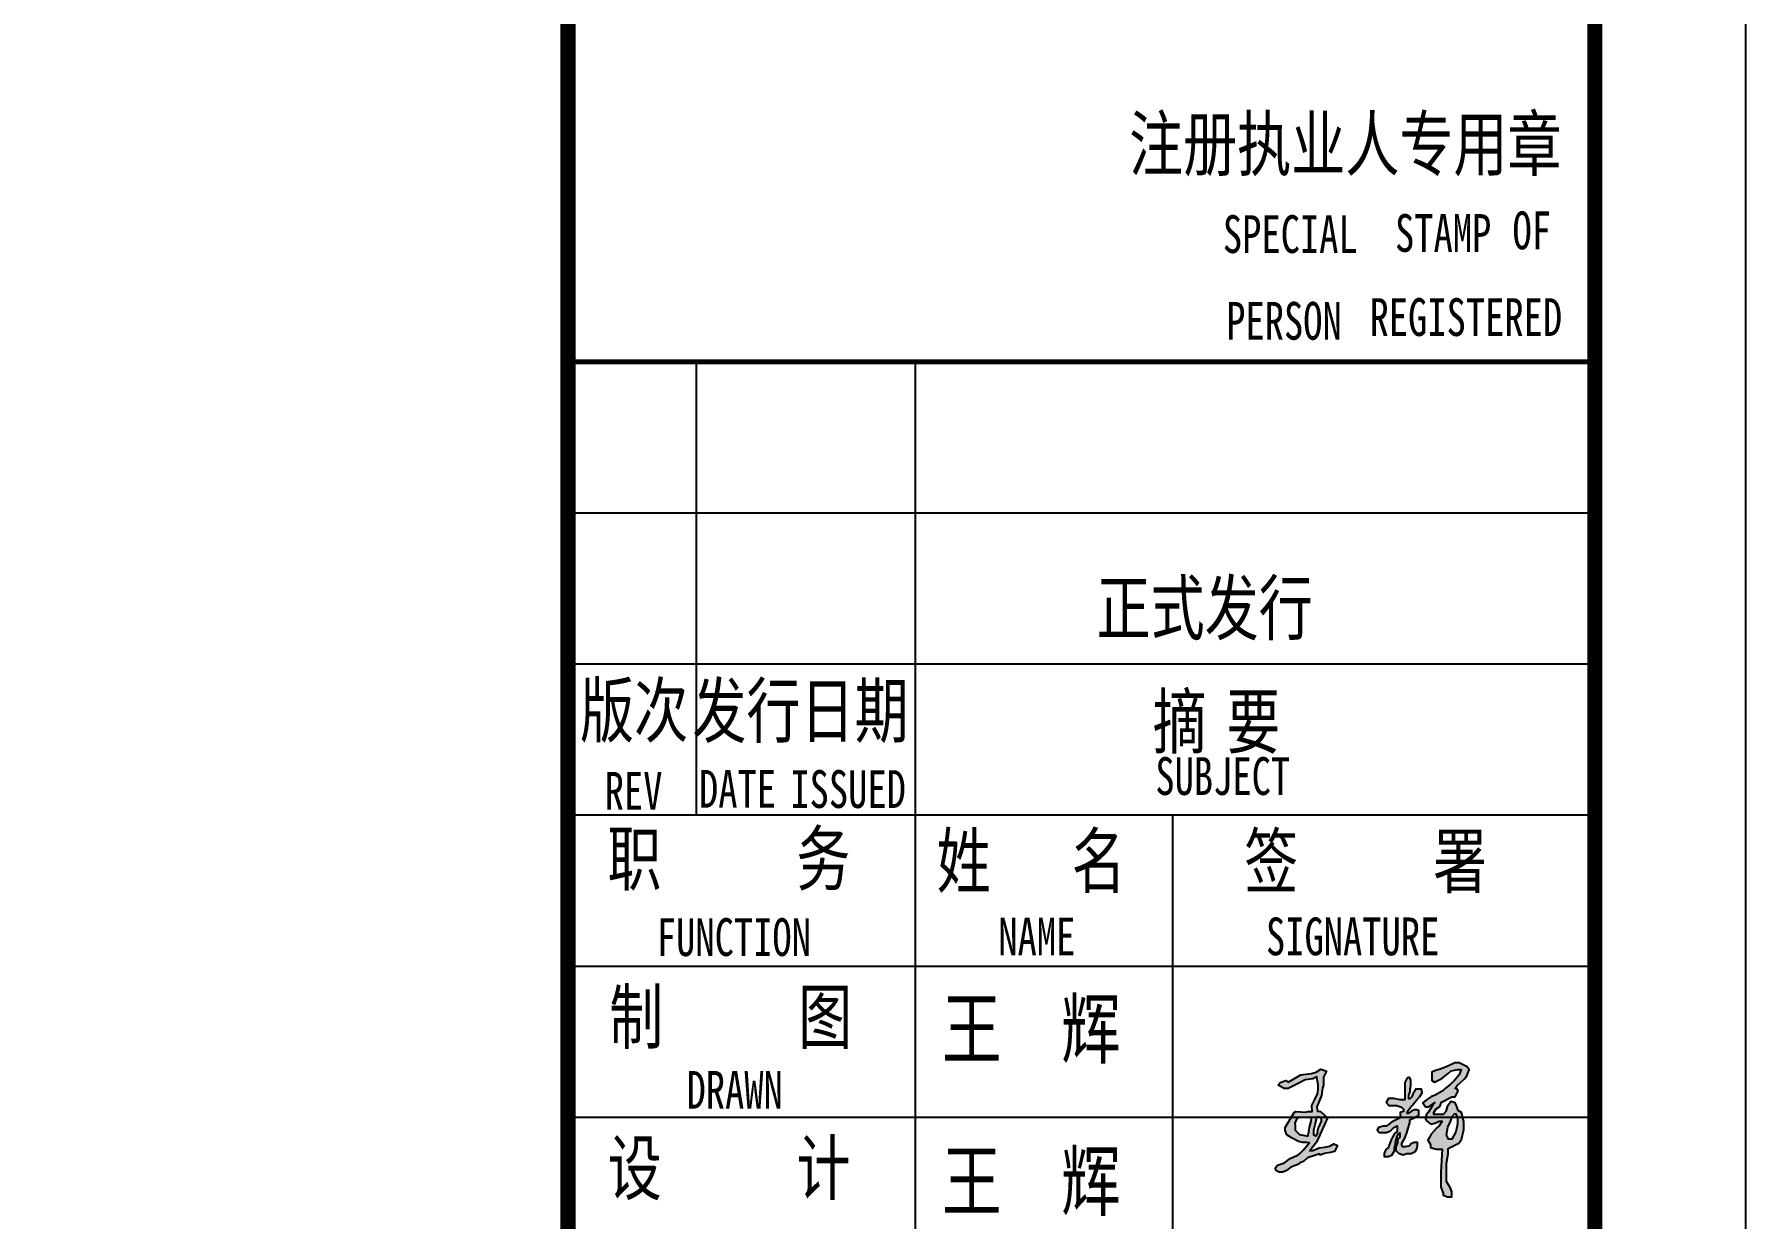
# Model space of a CAD drawing. Extents: x 126592 to 186958, y 280170 to 492839.
# Drawn here: x 175623 to 186958, y 298498 to 306339 of the extents above; entities that cross this region are included whole.
import ezdxf

# ---------------------------------------------------------------- set-up
doc = ezdxf.new("R2010")
doc.units = 0
doc.header["$LTSCALE"] = 1000
doc.header["$MEASUREMENT"] = 0
for name, color, linetype in [('TH_TITLE', 7, 'Continuous'), ('TK', 126, 'Continuous'), ('TWT_TITLE', 7, 'Continuous')]:
    doc.layers.add(name, color=color, linetype=linetype)
doc.styles.add('-宋体', font='', dxfattribs={"width": 0.8})
doc.styles.get('-宋体').set_extended_font_data('SimSun')

# ---------------------------------------------------------------- blocks, each defined once
blk = doc.blocks.new('gfdyrte')
at = {"layer": 'TK', "lineweight": 25}
h = blk.add_hatch(color=1, dxfattribs=at)
h.paths.add_polyline_path([(385681, -109622), (385737, -109602), (385762, -109617), (385888, -109546), (385994, -109531), (386039, -109518), (386086, -109487), (386144, -109509), (386114, -109567), (386112, -109647), (386101, -109678), (386093, -109749), (386048, -109861), (386052, -109904), (386084, -109907), (386151, -109972), (386093, -110105), (386043, -110214), (385978, -110298), (386007, -110296), (386071, -110268), (386125, -110263), (386177, -110254), (386216, -110231), (386253, -110246), (386222, -110305), (386181, -110316), (386121, -110327), (386077, -110342), (386072, -110329), (385993, -110357), (385954, -110369), (385914, -110405), (385879, -110417), (385858, -110436), (385788, -110460), (385746, -110494), (385707, -110512), (385672, -110512), (385647, -110498), (385634, -110471), (385657, -110442), (385726, -110419), (385780, -110376), (385811, -110361), (385861, -110338), (385879, -110324), (385910, -110291), (385964, -110230), (385974, -110220), (385948, -110215), (385908, -110215), (385865, -110205), (385800, -110175), (385749, -110141), (385731, -110096), (385731, -110068), (385820, -109919), (385839, -109909), (385931, -109916), (385960, -109907), (386001, -109910), (385997, -109849), (386027, -109789), (386054, -109734), (386059, -109691), (386059, -109647), (386051, -109585), (386048, -109564), (386005, -109585), (385930, -109593), (385855, -109634), (385795, -109662), (385760, -109681), (385723, -109681), (385661, -109646)])
h.paths.add_polyline_path([(385992, -109964), (385950, -109972), (385869, -109966), (385844, -109984), (385827, -110025), (385832, -110052), (385830, -110095), (385873, -110137), (385927, -110148), (385957, -110154), (385966, -110112), (385975, -110067), (385989, -110004)], flags=16)
h.paths.add_polyline_path([(386045, -109959), (386066, -109961), (386085, -109972), (386088, -109989), (386089, -110015), (386076, -110034), (386063, -110064), (386053, -110092), (386049, -110134), (386038, -110152), (386015, -110142), (386018, -110089), (386030, -110038), (386043, -109988)], flags=16)
at = {"layer": 'TK'}
h = blk.add_hatch(color=1, dxfattribs=at)
h.paths.add_polyline_path([(387420, -109925), (387445, -109964), (387445, -110032), (387426, -110110), (387389, -110184), (387353, -110184), (387336, -110141), (387349, -110065), (387375, -110007), (387392, -109958)], flags=16)
h.paths.add_polyline_path([(387216, -109617), (387288, -109580), (387350, -109530), (387380, -109505), (387448, -109493), (387479, -109493), (387461, -109544), (387412, -109603), (387372, -109640), (387324, -109678), (387297, -109702), (387215, -109749), (387185, -109761), (387136, -109793), (387101, -109824), (387126, -109862), (387159, -109862), (387220, -109819), (387204, -109830), (387184, -109867), (387176, -109881), (387156, -109914), (387136, -109937), (387122, -109976), (387136, -110002), (387179, -110035), (387230, -110021), (387262, -110004), (387291, -110004), (387263, -110050), (387240, -110072), (387213, -110102), (387182, -110134), (387164, -110167), (387148, -110192), (387174, -110237), (387174, -110265), (387234, -110283), (387293, -110283), (387279, -110512), (387279, -110577), (387279, -110659), (387300, -110719), (387300, -110738), (387345, -110757), (387387, -110757), (387387, -110707), (387375, -110671), (387333, -110603), (387333, -110553), (387333, -110500), (387333, -110426), (387352, -110330), (387352, -110275), (387409, -110246), (387457, -110224), (387485, -110187), (387507, -110088), (387507, -110007), (387485, -109919), (387451, -109900), (387437, -109858), (387419, -109824), (387378, -109809), (387341, -109861), (387327, -109908), (387300, -109938), (387207, -109938), (387207, -109919), (387232, -109882), (387269, -109860), (387285, -109816), (387386, -109762), (387422, -109762), (387450, -109704), (387437, -109679), (387422, -109679), (387439, -109650), (387512, -109585), (387535, -109555), (387560, -109494), (387540, -109466), (387461, -109425), (387417, -109425), (387341, -109463), (387272, -109488), (387226, -109502), (387189, -109519), (387189, -109535), (387189, -109577), (387189, -109600)])
h.paths.add_polyline_path([(386945, -109573), (386921, -109621), (386921, -109694), (386921, -109783), (386921, -109793), (386874, -109793), (386812, -109781), (386794, -109781), (386759, -109781), (386736, -109820), (386763, -109849), (386837, -109849), (386889, -109865), (386908, -109884), (386908, -109907), (386874, -109919), (386874, -109954), (386889, -109964), (386814, -110002), (386789, -110015), (386758, -110038), (386734, -110055), (386708, -110055), (386660, -110068), (386645, -110089), (386665, -110116), (386740, -110116), (386778, -110099), (386812, -110068), (386844, -110051), (386844, -110106), (386818, -110127), (386802, -110157), (386785, -110191), (386755, -110268), (386731, -110287), (386716, -110326), (386716, -110357), (386756, -110357), (386790, -110342), (386817, -110300), (386817, -110272), (386829, -110237), (386829, -110212), (386839, -110172), (386854, -110134), (386872, -110121), (386872, -110138), (386872, -110163), (386849, -110183), (386849, -110215), (386831, -110259), (386831, -110271), (386831, -110295), (386857, -110322), (386903, -110339), (386941, -110327), (386958, -110327), (386984, -110327), (387023, -110306), (387041, -110278), (387048, -110249), (387048, -110216), (387038, -110216), (387012, -110216), (386984, -110229), (386968, -110248), (386923, -110261), (386899, -110261), (386891, -110249), (386891, -110226), (386908, -110196), (386921, -110172), (386941, -110119), (386952, -110074), (386970, -110020), (386970, -109991), (387013, -109970), (387059, -109944), (387059, -109899), (387038, -109891), (387016, -109891), (386986, -109905), (386954, -109928), (386943, -109928), (386952, -109897), (386962, -109884), (386980, -109863), (387001, -109842), (387018, -109820), (387038, -109795), (387068, -109761), (387094, -109724), (387087, -109688), (387079, -109688), (387051, -109688), (387028, -109688), (387013, -109712), (387004, -109728), (386990, -109763), (386970, -109783), (386960, -109783), (386960, -109751), (386973, -109710), (386973, -109687), (386981, -109650), (386981, -109627), (386981, -109595), (386968, -109570), (386958, -109570)])
for p, q in [((378607, -136965), (378607, -76965)), ((378607, -102464), (388807, -102464)), ((379883, -106964), (379883, -102464)), ((382057, -102464), (382057, -120464)), ((378607, -103964), (388807, -103964)), ((378607, -105464), (388807, -105464)), ((378607, -106964), (388807, -106964)), ((384614, -106964), (384614, -120509)), ((378607, -108464), (388807, -108464)), ((378607, -109964), (388807, -109964))]:
    blk.add_line(p, q, dxfattribs=at)
blk.add_lwpolyline([(301207, -138465), (390307, -138465), (390307, -75465), (301207, -75465)], close=True, dxfattribs=at)
at = {"layer": 'TK', "const_width": 150}
for points in [[(304957, -136965), (388807, -136965), (388807, -76965), (304957, -76965)], [(378607, -76965), (388807, -76965), (388807, -136964), (378607, -136964)]]:
    blk.add_lwpolyline(points, close=True, dxfattribs=at)
at = {"layer": 'TK', "const_width": 51}
blk.add_lwpolyline([(378607, -102464), (388807, -102464)], dxfattribs=at)
at = {"layer": 'TK', "color": 1, "lineweight": 25}
for points in [[(385681, -109622), (385737, -109602), (385762, -109617), (385888, -109546), (385994, -109531), (386039, -109518), (386086, -109487), (386144, -109509), (386114, -109567), (386112, -109647), (386101, -109678), (386093, -109749), (386048, -109861), (386052, -109904), (386084, -109907), (386151, -109972), (386093, -110105), (386043, -110214), (386043, -110214), (385978, -110298), (386007, -110296), (386071, -110268), (386125, -110263), (386177, -110254), (386216, -110231), (386253, -110246), (386222, -110305), (386181, -110316), (386121, -110327), (386077, -110342), (386072, -110329), (385993, -110357), (385954, -110369), (385914, -110405), (385879, -110417), (385858, -110436), (385788, -110460), (385746, -110494), (385707, -110512), (385672, -110512), (385647, -110498), (385634, -110471), (385657, -110442), (385726, -110419), (385780, -110376), (385811, -110361), (385861, -110338), (385879, -110324), (385910, -110291), (385964, -110230), (385974, -110220), (385948, -110215), (385908, -110215), (385865, -110205), (385800, -110175), (385749, -110141), (385731, -110096), (385731, -110068), (385820, -109919), (385839, -109909), (385931, -109916), (385960, -109907), (386001, -109910), (385997, -109849), (386027, -109789), (386054, -109734), (386059, -109691), (386059, -109647), (386051, -109585), (386051, -109585), (386048, -109564), (386005, -109585), (385930, -109593), (385855, -109634), (385795, -109662), (385760, -109681), (385723, -109681), (385661, -109646), (385681, -109622)], [(385992, -109964), (385950, -109972), (385869, -109966), (385844, -109984), (385827, -110025), (385832, -110052), (385830, -110095), (385873, -110137), (385927, -110148), (385957, -110154), (385966, -110112), (385975, -110067), (385989, -110004), (385992, -109964)], [(386045, -109959), (386066, -109961), (386085, -109972), (386088, -109989), (386089, -110015), (386076, -110034), (386063, -110064), (386053, -110092), (386049, -110134), (386038, -110152), (386015, -110142), (386018, -110089), (386030, -110038), (386043, -109988), (386045, -109959)]]:
    blk.add_lwpolyline(points, dxfattribs=at)
at = {"layer": 'TK', "color": 1}
for points in [[(387216, -109617), (387288, -109580), (387350, -109530), (387380, -109505), (387448, -109493), (387479, -109493), (387461, -109544), (387412, -109603), (387372, -109640), (387324, -109678), (387297, -109702), (387215, -109749), (387185, -109761), (387136, -109793), (387101, -109824), (387126, -109862), (387159, -109862), (387220, -109819), (387204, -109830), (387184, -109867), (387176, -109881), (387156, -109914), (387136, -109937), (387122, -109976), (387136, -110002), (387136, -110002), (387179, -110035), (387230, -110021), (387262, -110004), (387291, -110004), (387263, -110050), (387240, -110072), (387213, -110102), (387182, -110134), (387164, -110167), (387148, -110192), (387174, -110237), (387174, -110265), (387234, -110283), (387293, -110283), (387279, -110512), (387279, -110577), (387279, -110659), (387300, -110719), (387300, -110738), (387345, -110757), (387387, -110757), (387387, -110707), (387375, -110671), (387333, -110603), (387333, -110553), (387333, -110500), (387333, -110426), (387352, -110330), (387352, -110275), (387409, -110246), (387457, -110224), (387485, -110187), (387507, -110088), (387507, -110007), (387485, -109919), (387451, -109900), (387437, -109858), (387419, -109824), (387378, -109809), (387341, -109861), (387327, -109908), (387300, -109938), (387207, -109938), (387207, -109919), (387232, -109882), (387269, -109860), (387285, -109816), (387386, -109762), (387422, -109762), (387450, -109704), (387437, -109679), (387422, -109679), (387439, -109650), (387512, -109585), (387535, -109555), (387560, -109494), (387540, -109466), (387461, -109425), (387417, -109425), (387341, -109463), (387272, -109488), (387226, -109502), (387189, -109519), (387189, -109535), (387189, -109577), (387189, -109600), (387216, -109617)], [(386945, -109573), (386921, -109621), (386921, -109694), (386921, -109783), (386921, -109793), (386874, -109793), (386812, -109781), (386794, -109781), (386759, -109781), (386736, -109820), (386763, -109849), (386837, -109849), (386889, -109865), (386908, -109884), (386908, -109907), (386874, -109919), (386874, -109954), (386889, -109964), (386814, -110002), (386789, -110015), (386758, -110038), (386734, -110055), (386708, -110055), (386660, -110068), (386645, -110089), (386665, -110116), (386740, -110116), (386778, -110099), (386812, -110068), (386844, -110051), (386844, -110106), (386818, -110127), (386802, -110157), (386785, -110191), (386755, -110268), (386731, -110287), (386716, -110326), (386716, -110357), (386756, -110357), (386790, -110342), (386817, -110300), (386817, -110272), (386829, -110237), (386829, -110212), (386839, -110172), (386854, -110134), (386872, -110121), (386872, -110138), (386872, -110163), (386849, -110183), (386849, -110215), (386831, -110259), (386831, -110271), (386831, -110295), (386857, -110322), (386903, -110339), (386941, -110327), (386958, -110327), (386984, -110327), (387023, -110306), (387041, -110278), (387048, -110249), (387048, -110216), (387038, -110216), (387012, -110216), (386984, -110229), (386968, -110248), (386923, -110261), (386899, -110261), (386891, -110249), (386891, -110226), (386908, -110196), (386921, -110172), (386941, -110119), (386952, -110074), (386970, -110020), (386970, -109991), (387013, -109970), (387059, -109944), (387059, -109899), (387038, -109891), (387016, -109891), (386986, -109905), (386954, -109928), (386943, -109928), (386952, -109897), (386962, -109884), (386980, -109863), (387001, -109842), (387018, -109820), (387038, -109795), (387068, -109761), (387094, -109724), (387087, -109688), (387079, -109688), (387051, -109688), (387028, -109688), (387013, -109712), (387004, -109728), (386990, -109763), (386970, -109783), (386960, -109783), (386960, -109751), (386973, -109710), (386973, -109687), (386981, -109650), (386981, -109627), (386981, -109595), (386968, -109570), (386958, -109570), (386945, -109573)], [(387420, -109925), (387445, -109964), (387445, -110032), (387426, -110110), (387389, -110184), (387353, -110184), (387336, -110141), (387349, -110065), (387375, -110007), (387392, -109958), (387420, -109925)]]:
    blk.add_lwpolyline(points, dxfattribs=at)
at = {"layer": 'TK', "style": '-宋体', "width": 0.75}
for s, height, p in [('注册执业人专用章', 525, (384181, -100561)), ('STAMP', 375, (386823, -101372)), ('OF', 375, (387990, -101346)), ('SPECIAL', 375, (385113, -101383)), ('REGISTERED', 375, (386570, -102207)), ('PERSON', 375, (385146, -102244)), ('正式发行', 525, (383858, -105170)), ('版次', 525, (378727, -106186)), ('发行日期', 525, (379843, -106190)), ('摘', 525, (384415, -106298)), ('要', 525, (385147, -106298)), ('SUBJECT', 375, (384442, -106765)), ('REV', 375, (378972, -106912)), ('DATE', 375, (379909, -106892)), ('ISSUED', 375, (380816, -106894)), ('职     务', 525, (378999, -107659)), ('姓   名', 525, (382270, -107682)), ('签     署', 525, (385324, -107684)), ('FUNCTION', 375, (379490, -108364)), ('NAME', 375, (382882, -108359)), ('SIGNATURE', 375, (385541, -108357)), ('制     图', 525, (379017, -109230)), ('王  辉', 578.6, (382323, -109375)), ('DRAWN', 375, (379785, -109881)), ('设     计', 525, (379002, -110731)), ('王  辉', 578.6, (382323, -110887))]:
    blk.add_text(s, height=height, dxfattribs=at).set_placement(p)

msp = doc.modelspace()

# ---------------------------------------------------------------- linework, layer by layer
at = {"layer": 'TH_TITLE'}
msp.add_lwpolyline([(127558, 280170), (186958, 280170), (186958, 322170), (127558, 322170)], close=True, dxfattribs=at)
at = {"layer": 'TH_TITLE', "const_width": 100}
msp.add_lwpolyline([(130058, 281170), (185958, 281170), (185958, 321170), (130058, 321170)], close=True, dxfattribs=at)
at = {"layer": 'TWT_TITLE'}
msp.add_lwpolyline([(127558, 280170), (186958, 280170), (186958, 322170), (127558, 322170)], close=True, dxfattribs=at)
at = {"layer": 'TWT_TITLE', "const_width": 100}
msp.add_lwpolyline([(130058, 281170), (185958, 281170), (185958, 321170), (130058, 321170)], close=True, dxfattribs=at)

# ---------------------------------------------------------------- block references
at = {"xscale": 0.6666666666278616, "yscale": 0.6666666666860692, "zscale": 0.6666666666569654}
msp.add_blockref('gfdyrte', (-73247, 372480), dxfattribs=at)

doc.saveas('drawing.dxf')
